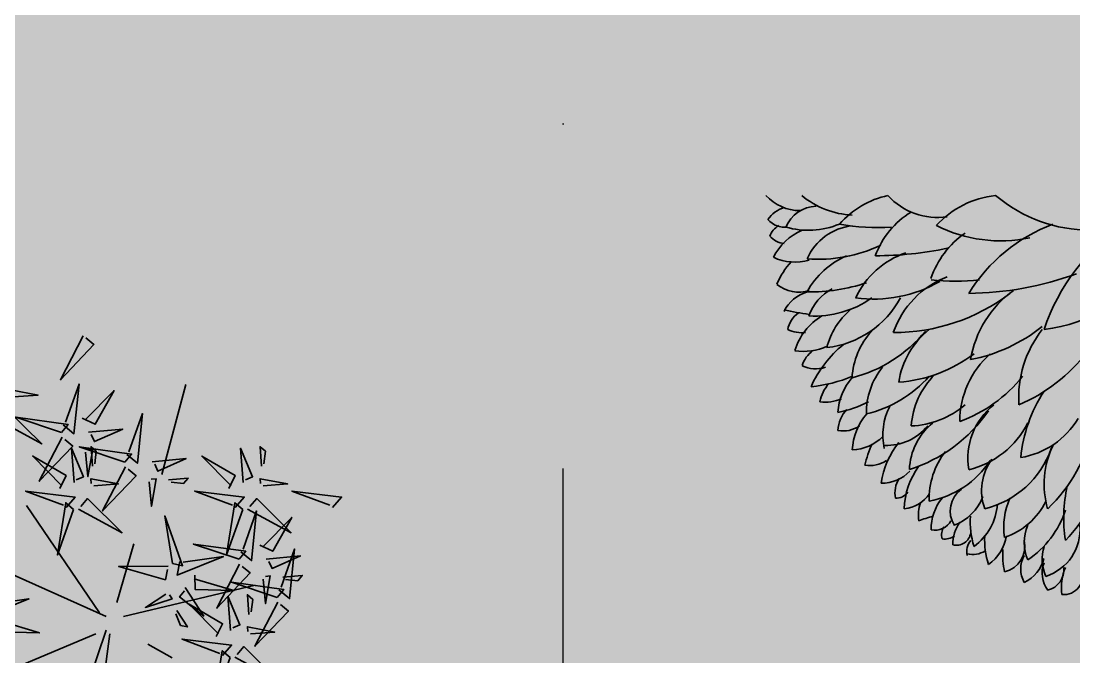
# Model space of a CAD drawing. Header units: millimetres. Extents: x -10000 to 124200, y -12045 to 23620.
# Drawn here: x 113740 to 114322, y 8010 to 8362 of the extents above; entities that cross this region are included whole.
import ezdxf

# ---------------------------------------------------------------- set-up
doc = ezdxf.new("R2010")
doc.units = ezdxf.units.MM
doc.header["$LTSCALE"] = 150
doc.linetypes.add('1625E_Grid$0$DASHDOTX2', pattern=[50.8, 25.4, -12.7, 0, -12.7])
doc.linetypes.add('HIDDENX2', pattern=[19.05, 12.7, -6.35])
doc.layers.add('1625_East Villa$0$ad-Landscape', color=94, linetype='Continuous', lineweight=35)
doc.layers.add('ad-Framing', color=4, linetype='Continuous', lineweight=35)
doc.layers.add('1625_East Villa$0$ad-Landscape 2', color=7, linetype='Continuous', lineweight=35, true_color=0x264c00)
doc.layers.add('1625_East Villa$0$ad-Verandah', color=33, linetype='Continuous')
doc.layers.add('1625E_Grid$0$ad-Grid', color=8, linetype='1625E_Grid$0$DASHDOTX2')
doc.layers.get('1625_East Villa$0$ad-Landscape').off()

# ---------------------------------------------------------------- blocks, each defined once
blk = doc.blocks.new('1625_East Villa$0$bamboo')
at = {"layer": '1625_East Villa$0$ad-Landscape 2'}
for p, q in [((43.5, 73), (278.2, 631.2)), ((-12.4, 39.5), (-247.1, 564.2)), ((-23.6, 61.9), (-370, 296.3)), ((32.3, 39.5), (390, 162.3)), ((43.5, 28.4), (300.5, 61.9)), ((-57.1, 6), (-247.1, -49.8)), ((-12.4, -16.3), (-113, -440.5)), ((77, -94.4), (121.7, -172.6)), ((-470.6, -139.1), (-761.2, -217.2))]:
    blk.add_line(p, q, dxfattribs=at)
for points in [[(-52.8, 429.4), (-9, 438.6), (-69, 289.1), (-50.5, 418.5)], [(-645.4, 388.3), (-569, 247.9), (-679.3, 359.1), (-653.9, 381)], [(-8.5, 381.7), (37.5, 380), (40.9, 255.2), (2.4, 384)], [(-720.5, 338.5), (-726.5, 259.7), (-743.5, 348.1), (-727.8, 346.9)], [(-606.2, 183.8), (-655.6, 331.4), (-632, 162.5), (-606.2, 183.8)], [(-425.4, 189.6), (-466.6, 169), (-529.7, 276.7), (-433.9, 182.4)], [(-363.6, 169.2), (-397.5, 140), (-417, 299.9), (-370.9, 177.6)], [(-590.5, 182.3), (-448.6, 255.9), (-562, 147.8), (-583.4, 173.7)], [(-918.2, 114.1), (-776.2, 187.7), (-889.7, 79.6), (-911, 105.5)], [(-630.5, 178.2), (-602.1, 143.7), (-762.3, 127.5), (-639.2, 171.1)], [(-357.5, 145), (-210.9, 197.3), (-379.3, 170.3), (-357.5, 145)], [(-444.7, 143.6), (-555, 151.8), (-462.9, 113.3), (-453.2, 136.3)], [(-652.3, 116.9), (-632.5, 75.3), (-741.4, 14.4), (-645.2, 108.2)], [(-510.6, -20.7), (-560, 126.9), (-536.5, -42), (-510.6, -20.7)], [(-542.2, 106.2), (-463.6, 98.6), (-552.3, 83.4), (-550.8, 99.1)], [(-358.7, 129.2), (-282.3, -11.2), (-392.6, 100.1), (-367.2, 121.9)], [(-606.6, 96.6), (-617.1, -13.5), (-576.7, 77.8), (-599.5, 88)], [(-496.8, 84.1), (-559.8, 88.8), (-545.3, 71.9), (-505.3, 76.8)], [(-433.8, 79.4), (-439.8, 0.6), (-456.8, 89), (-441.1, 87.9)], [(-494.9, -22.2), (-353, 51.3), (-466.5, -56.7), (-487.8, -30.9)], [(-535, -26.3), (-506.5, -60.8), (-666.8, -77), (-543.6, -33.4)], [(-174.3, -160.5), (-173.7, -0.6), (-130.6, -151.3), (-163.4, -158.2)], [(-446.7, -98.3), (-368, -105.9), (-456.8, -121.2), (-455.3, -105.4)], [(-84.5, -153), (-41.3, -86.9), (-69, -172.5), (-82.2, -163.9)], [(-511, -108), (-521.6, -218), (-481.1, -126.7), (-503.9, -116.6)], [(-452.7, -161.2), (-458.7, -224.1), (-441.4, -209.9), (-445.5, -169.8)], [(-183, -173.7), (-336.7, -149), (-176.1, -206.5), (-183, -173.7)], [(-189.3, -197.8), (-145.6, -188.6), (-205.5, -338.1), (-187, -208.8)], [(-105.9, -214.5), (-13.2, -274.9), (-75.4, -196.7), (-94.9, -212.2)], [(-31.6, -187.5), (21.3, -222), (16.7, -200.1), (-20.7, -185.2)], [(52.5, -314.9), (11.3, -335.6), (-51.8, -227.9), (44, -322.2)], [(114.3, -335.4), (80.4, -364.5), (60.9, -204.6), (107, -326.9)], [(-425.4, -355.8), (-466.6, -376.5), (-529.7, -268.8), (-433.9, -363.1)], [(-363.6, -376.3), (-397.5, -405.4), (-417, -245.5), (-370.9, -367.8)], [(-196.6, -388.9), (-246, -241.3), (-222.5, -410.2), (-196.6, -388.9)], [(-145, -245.6), (-99, -247.3), (-95.6, -372), (-134.1, -243.3)], [(-180.9, -390.4), (-39, -316.9), (-152.5, -424.9), (-173.8, -399)], [(120.3, -359.6), (266.9, -307.2), (98.5, -334.2), (120.3, -359.6)], [(-357.5, -400.5), (-210.9, -348.1), (-379.3, -375.1), (-357.5, -400.5)], [(-73.8, -511.6), (-123.1, -364), (-99.6, -532.9), (-73.8, -511.6)], [(33.1, -361), (-77.2, -352.7), (14.9, -391.3), (24.6, -368.2)], [(-444.7, -401.9), (-555, -393.6), (-462.9, -432.2), (-453.2, -409.1)], [(-221, -394.5), (-192.5, -429), (-352.8, -445.2), (-229.6, -401.6)], [(119.1, -375.3), (195.6, -515.7), (85.2, -404.5), (110.7, -382.6)], [(-358.7, -416.2), (-282.3, -556.6), (-392.6, -445.4), (-367.2, -423.5)], [(-19, -420.4), (-82, -415.7), (-67.4, -432.6), (-27.4, -427.7)], [(-58, -513.1), (83.9, -439.6), (-29.6, -547.6), (-50.9, -521.7)], [(44, -425.1), (38, -503.9), (21, -415.5), (36.8, -416.7)], [(-496.8, -461.3), (-559.8, -456.6), (-545.3, -473.5), (-505.3, -468.6)], [(-433.8, -466), (-439.8, -544.8), (-456.8, -456.4), (-441.1, -457.6)], [(-242.7, -455.8), (-222.9, -497.4), (-331.8, -558.3), (-235.6, -464.5)], [(-132.6, -466.5), (-54, -474.1), (-142.8, -489.3), (-141.3, -473.6)], [(-197, -476.1), (-207.5, -586.2), (-167.1, -494.9), (-189.9, -484.8)], [(-98.1, -517.2), (-69.7, -551.7), (-229.9, -567.9), (-106.7, -524.3)], [(-138.6, -529.4), (-144.7, -592.3), (-127.4, -578.1), (-131.5, -538)], [(-363.6, -689.9), (-397.5, -719), (-417, -559.2), (-370.9, -681.4)]]:
    blk.add_lwpolyline(points, dxfattribs=at)
blk = doc.blocks.new('1625_East Villa$0$A$C7DA81DBD')
at = {"layer": '1625_East Villa$0$ad-Landscape 2'}
for centre, radius, start, end in [((-0.323, 3.905), 0.477, 0.4376, 47.2613), ((0.414, 3.981), 0.305, 123.605, 162.9027), ((0.096, 4.063), 0.227, 352.7272, 49.0665), ((0.491, 4.017), 0.214, 111.17, 149.5844), ((0.906, 3.641), 0.606, 117.2695, 155.9728), ((0.266, 4.046), 0.225, 6.241, 49.1557), ((0.143, 3.955), 0.535, 344.7932, 24.8095), ((1.18, 3.454), 0.743, 111.8594, 132.9677), ((0.641, 3.924), 0.342, 341.3254, 39.8207), ((1.327, 3.744), 0.358, 114.3218, 165.6204), ((-5.866, 2.673), 7.168, 9.1667, 11.2403), ((0.466, 3.725), 0.359, 113.7056, 176.9487), ((-0.485, 3.825), 0.838, 337.7226, 15.8673), ((1.415, 3.77), 0.269, 101.0401, 144.9578), ((1.759, 3.363), 0.625, 106.9117, 148.7423), ((1.053, 3.888), 0.343, 353.8947, 25.1777), ((1.034, 3.87), 0.552, 334.5471, 9.5144), ((-0.672, 3.334), 0.873, 3.0038, 39.6059), ((1.821, 3.599), 0.302, 107.3992, 143.6788), ((1.452, 3.751), 0.311, 341.2129, 26.1809), ((0.873, 3.314), 0.57, 113.7313, 173.3277), ((-0.81, 3.717), 1.458, 334.4442, 4.6619), ((1.37, 3.11), 0.824, 118.2203, 156.7804), ((-0.785, 3.797), 1.765, 341.3885, 1.2452), ((1.383, 3.356), 0.488, 108.8174, 152.5625), ((0.211, 3.764), 1.016, 324.8498, 3.0189), ((2.444, 2.7), 1.205, 114.4744, 140.3824), ((0.466, 3.951), 1.488, 337.2926, 354.0275), ((2.158, 3.355), 0.356, 99.6308, 133.1371), ((1.692, 3.651), 0.41, 336.3892, 7.6723), ((0.579, 3.745), 0.974, 298.3444, 353.5331), ((1.724, 2.922), 0.735, 103.908, 139.6134), ((0.876, 2.829), 0.895, 130.7887, 168.0381), ((-1.74, 3.125), 2.067, 355.9521, 10.6786), ((2.239, 2.943), 0.581, 93.3251, 131.6636), ((0.915, 3.796), 1.32, 333.7814, 348.0611), ((2.403, 3.194), 0.329, 92.3146, 133.7549), ((2.106, 3.468), 0.289, 325.3594, 10.9222), ((1.405, 2.554), 0.868, 114.7161, 161.3122), ((-0.295, 3.161), 1.349, 329.987, 7.7695), ((0.488, 3.723), 1.408, 309.2482, 345.9132), ((1.896, 2.617), 0.764, 93.1884, 132.6145), ((2.622, 2.757), 0.621, 93.0667, 130.2241), ((2.128, 3.396), 0.461, 314.4168, 357.6352), ((2.208, 2.504), 0.73, 88.9494, 129.1849), ((1.014, 3.524), 1.242, 311.6019, 346.473), ((3.046, 2.005), 1.281, 103.7152, 113.8565), ((2.458, 3.195), 0.289, 325.3594, 10.9222), ((0.914, 2.323), 0.874, 110.1808, 148.5951), ((-2.889, 3.142), 3.502, 347.9948, 0.0176), ((-0.453, 2.514), 0.676, 351.3917, 47.835), ((2.436, 2.424), 0.643, 77.6145, 116.9239), ((1.999, 3.032), 0.544, 309.3196, 1.7514), ((3.055, 2.232), 0.863, 98.6128, 128.9762), ((2.554, 3.07), 0.372, 312.039, 2.3981), ((1.697, 2.079), 0.932, 108.9915, 158.9853), ((-0.542, 2.951), 1.936, 322.5885, 0.2685), ((2.026, 2.069), 0.846, 98.5709, 141.5072), ((0.442, 3.021), 1.463, 322.928, 355.4603), ((3.025, 2.67), 0.274, 78.7338, 122.0246), ((2.929, 2.933), 0.15, 306.1904, 2.5297), ((1.329, 3.259), 1.53, 304.2544, 342.4095), ((2.813, 2.152), 0.645, 92.2183, 140.8436), ((3.205, 2.09), 0.759, 91.415, 126.1567), ((2.833, 2.887), 0.356, 304.2819, 353.793), ((2.402, 1.959), 0.821, 94.0733, 134.8771), ((1.447, 2.814), 0.898, 319.4924, 357.6991), ((3.255, 2.307), 0.399, 82.2727, 109.059), ((4.711, 2.181), 1.496, 159.5864, 165.4463), ((1.144, 1.7), 0.928, 108.9495, 145.0834), ((-1.11, 2.329), 1.983, 352.8697, 7.1303), ((3.088, 1.801), 0.795, 88.4481, 127.5281), ((2.167, 2.776), 0.96, 303.4494, 349.1419), ((3.387, 2.087), 0.488, 88.4011, 129.1706), ((3.218, 2.537), 0.186, 299.0055, 11.7638), ((0.947, 1.818), 0.953, 132.2631, 173.7786), ((-0.973, 1.875), 1.434, 347.8862, 26.8402), ((3.454, 2.302), 0.168, 76.8191, 120.1098), ((3.325, 2.438), 0.17, 323.7235, 9.2863), ((3.21, 2.109), 0.273, 57.8448, 144.6011), ((3.547, 1.977), 0.379, 89.0458, 126.1809), ((3.41, 2.32), 0.148, 278.297, 13.9033), ((2.301, 1.358), 0.927, 90.1716, 138.2607), ((0.957, 2.767), 1.425, 308.2279, 340.2669), ((2.867, 2.536), 0.525, 291.9719, 338.1743), ((1.892, 0.74), 1.708, 121.6282, 159.5254), ((-2.262, 2.222), 3.258, 339.8575, 359.5136), ((1.856, 1.09), 1.102, 99.7318, 143.9609), ((0.013, 2.499), 1.688, 321.4367, 348.9715), ((2.675, 1.508), 0.695, 80.6567, 141.7175), ((1.894, 2.412), 0.921, 297.1177, 346.3316), ((3.324, 1.386), 0.793, 71.9877, 94.4337), ((3.623, 2.031), 0.183, 77.9287, 128.8575), ((3.413, 2.155), 0.239, 327.6824, 13.2452), ((3.002, 1.519), 0.544, 70.202, 126.221), ((3.104, 2.475), 0.573, 273.6266, 324.2365), ((2.259, 2.257), 0.955, 289.2599, 346.2572), ((3.508, 1.218), 0.814, 72.4778, 93.2362), ((3.394, 2.243), 0.437, 278.927, 325.2152), ((-1.124, 0.963), 1.476, 319.5678, 40.4322), ((3.37, 1.133), 0.705, 81.247, 114.3965), ((2.789, 2.062), 0.727, 296.203, 341.3292), ((3.566, 1.894), 0.271, 257.551, 346.3454), ((3.646, 0.97), 0.879, 77.9266, 92.9974), ((2.053, 0.575), 1.111, 86.0484, 128.3502), ((0.504, 2.388), 1.772, 307.9554, 336.5901), ((2.813, 0.17), 1.503, 95.6253, 123.1332), ((1.841, 1.801), 0.836, 300.6803, 350.6952), ((3.531, 1.186), 0.443, 66.5632, 113.4368), ((3.799, 1.387), 0.279, 60.3623, 119.6377), ((3.602, 1.788), 0.37, 283.9638, 334.6363), ((2.872, 2.169), 1.015, 288.9376, 325.3584), ((2.005, -0.521), 2.052, 108.2212, 146.6355), ((-0.278, 1.632), 1.654, 305.1459, 352.929), ((2.07, 2.438), 1.53, 280.88, 316.8447), ((2.935, 0.536), 0.892, 73.6401, 116.0812), ((3.393, 1.57), 0.508, 265.6371, 341.6343), ((3.699, 1.02), 0.428, 65.5975, 107.5893), ((3.843, 1.163), 0.285, 53.2838, 111.6454), ((3.806, 1.439), 0.213, 263.9314, 347.1466), ((2.521, 2.218), 1.411, 279.6586, 314.4053), ((3.278, -0.198), 1.427, 80.7451, 103.0431), ((3.99, 0.707), 0.544, 82.7166, 112.3542), ((3.867, 1.227), 0.193, 249.404, 5.8133)]:
    blk.add_arc(centre, radius, start, end, dxfattribs=at)
blk = doc.blocks.new('1625_East Villa$0$zw$959F')
at = {"transparency": 33554559}
h = blk.add_hatch(color=256, dxfattribs=at)
h.dxf.hatch_style = 1
h.set_gradient(color1=(153, 204, 0), color2=(63, 127, 0), tint=1, name='INVSPHERICAL')
h.paths.add_polyline_path([(0, -8875), (2430, -8875), (2430, -4975), (0, -4975)])
h = blk.add_hatch(dxfattribs=at)
h.set_pattern_fill('GRASS', color=74)
h.set_pattern_definition([(90, (-1096435.541, 661200.024), (-17.96051224, 17.96051224), [4.7625, -31.1585245]), (45, (-1096435.54, 661200.024), (-17.96051224, 17.96051224), [4.7625, -20.6375]), (135, (-1096435.54, 661200.024), (-17.96051224, -17.96051224), [4.7625, -20.6375])])
h.paths.add_polyline_path([(0, -8875), (2430, -8875), (2430, -4975), (0, -4975)])
at = {"xscale": -54.36482949885743, "yscale": 54.36482949885743, "zscale": 54.36482949885722, "rotation": 89.99999999999997}
blk.add_blockref('1625_East Villa$0$A$C7DA81DBD', (1613.4, -5354.48), dxfattribs=at)
at = {"layer": '1625_East Villa$0$ad-Landscape', "linetype": 'Continuous', "xscale": -0.1713600815364864, "yscale": 0.1713600815364864, "zscale": 0.171360081536486, "rotation": 89.99999999999997}
blk.add_blockref('1625_East Villa$0$bamboo', (1024.35, -5589.37), dxfattribs=at)
blk = doc.blocks.new('1625_East Villa')
at = {"layer": '1625_East Villa$0$ad-Verandah'}
blk.add_blockref('1625_East Villa$0$zw$959F', (12120, 13620), dxfattribs=at)
blk = doc.blocks.new('1625E_Grid')
at = {"layer": '1625E_Grid$0$ad-Grid', "ltscale": 0.1}
blk.add_lwpolyline([(13390, -4460), (13390, 16170)], dxfattribs=at)

msp = doc.modelspace()

# ---------------------------------------------------------------- block references
at = {"linetype": 'HIDDENX2', "ltscale": 0.09}
msp.add_blockref('1625_East Villa', (100650, 0), dxfattribs=at)

# ---------------------------------------------------------------- next in the draw order: block references
at = {"layer": 'ad-Framing', "linetype": 'HIDDENX2', "ltscale": 0.09}
msp.add_blockref('1625E_Grid', (100650, 0), dxfattribs=at)

doc.saveas('drawing.dxf')
